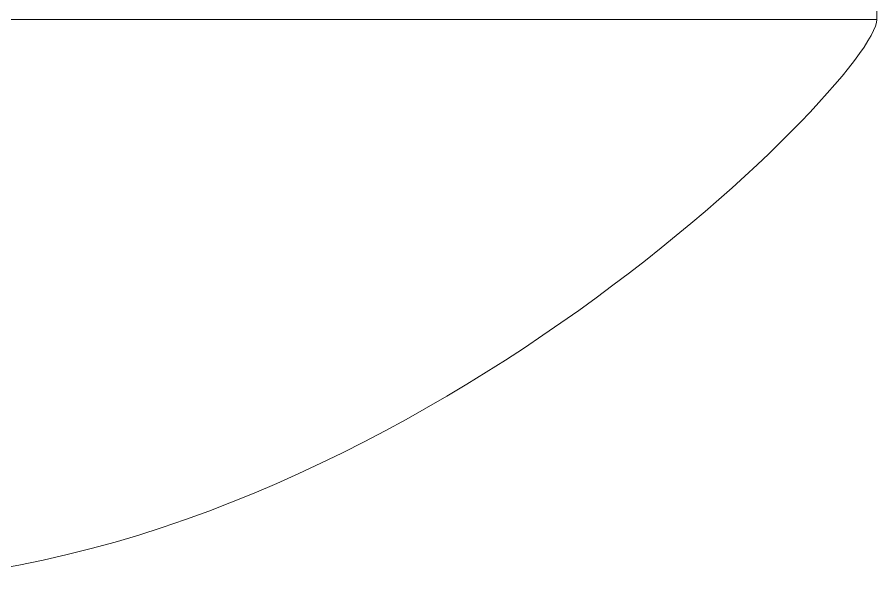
# Model space of a CAD drawing. Header units: millimetres. Extents: x -4490 to 177070, y -6118 to 72944.
# Drawn here: x 106100.2 to 106371.3, y 26727.4 to 26905.6 of the extents above; entities that cross this region are included whole.
import ezdxf

# ---------------------------------------------------------------- set-up
doc = ezdxf.new("R2010")
doc.units = ezdxf.units.MM
doc.layers.add('хендай', color=7, linetype='Continuous')

# ---------------------------------------------------------------- blocks, each defined once
blk = doc.blocks.new('A$C6A13667E')
at = {"lineweight": 9}
for points in [[(-1394.51, 1348.46), (-1394.51, 1348.46), (2540.83, 1348.46), (2540.83, 1348.46), (2540.83, 1348.46), (2540.83, 1348.46), (2540.83, 1386.53), (2540.83, 1386.53), (2540.83, 1386.53), (2540.83, 1386.53), (-1394.51, 1386.53), (-1394.51, 1386.53), (-1394.51, 1386.53), (-1394.51, 1386.53), (-1394.51, 1348.46), (-1394.51, 1348.46)], [(-1104.29, 1189.96), (-1254.09, 1189.96), (-1394.51, 1331.74), (-1394.51, 1348.46), (-1394.51, 1348.46), (-1394.51, 1348.46), (2540.83, 1348.46), (2540.83, 1348.46), (2540.83, 1348.46), (2540.83, 1348.46), (2540.83, 1190.08), (2540.83, 1190.08), (2540.83, 1190.08), (2540.83, 1190.08), (-1016.77, 1189.96), (-1104.29, 1189.96)]]:
    blk.add_open_spline(points, degree=3, knots=[0, 0, 0, 0, 0.25, 0.25, 0.25, 0.25, 0.5, 0.5, 0.5, 0.5, 0.75, 0.75, 0.75, 0.75, 1, 1, 1, 1], dxfattribs=at)

msp = doc.modelspace()

# ---------------------------------------------------------------- block references
at = {"layer": 'хендай', "xscale": -1.12, "yscale": 1.12, "zscale": 1.12}
msp.add_blockref('A$C6A13667E', (104809.483, 25394.641), dxfattribs=at)

doc.saveas('drawing.dxf')
